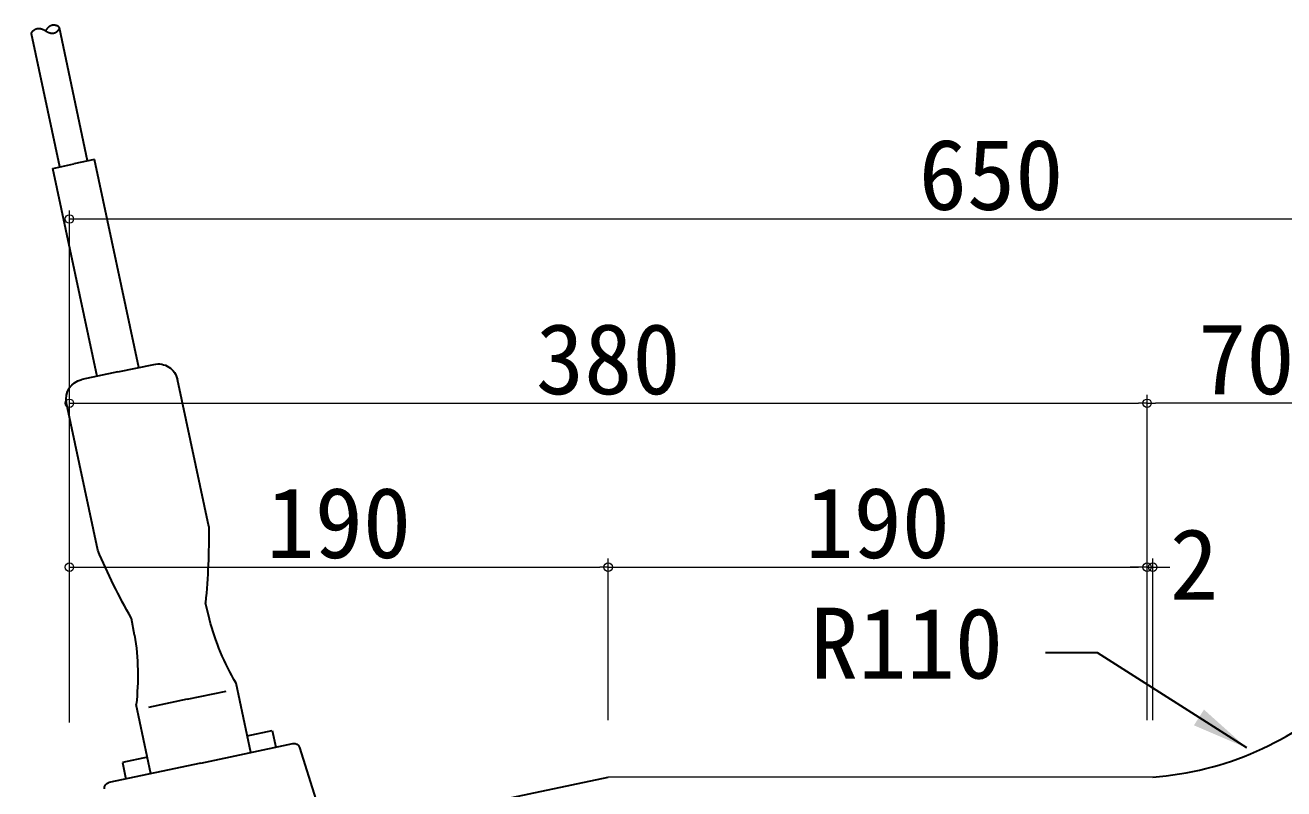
# Model space of a CAD drawing. Header units: millimetres. Extents: x 1755271 to 1764314, y -179109 to -173084.
# Drawn here: x 1757226.3 to 1757670.1, y -177206.4 to -176937.1 of the extents above; entities that cross this region are included whole.
import ezdxf

# ---------------------------------------------------------------- set-up
doc = ezdxf.new("R2010")
doc.units = ezdxf.units.MM
doc.header["$LTSCALE"] = 3
doc.layers.get('DEFPOINTS').update_dxf_attribs({"color": 250})
doc.layers.add('01', color=7, linetype='Continuous')
doc.layers.add('_1-1_L-CL', color=3, linetype='Continuous')
doc.styles.get("Standard").update_dxf_attribs({"font": 'msgothic.ttc'})
doc.dimstyles.new('コピー(2) - Standard', dxfattribs={"dimtxt": 25, "dimasz": 20, "dimexe": 0.18, "dimexo": 0.0625, "dimgap": 15, "dimtad": 1, "dimdec": 0, "dimzin": 0, "dimdsep": 46, "dimtxsty": 'Standard', "dimblk": 'DOTSMALL', "dimcen": 0.09, "dimadec": 0, "dimazin": 0, "dimtfac": 1, "dimtdec": 0, "dimtofl": 0, "dimtmove": 0, "dimatfit": 3, "dimfxl": 1, "dimtolj": 1, "dimtzin": 0, "dimarcsym": 0})
doc.dimstyles.new('一般寸法-小さめ', dxfattribs={"dimtxt": 25, "dimasz": 3, "dimexe": 3, "dimexo": 3, "dimgap": 3, "dimtad": 1, "dimtxsty": 'Standard', "dimblk": 'ORIGIN', "dimcen": 0, "dimclrd": 256, "dimclre": 256, "dimclrt": 256, "dimadec": 0, "dimazin": 0, "dimtfac": 1, "dimtmove": 2, "dimatfit": 2, "dimfxl": 1, "dimtolj": 2, "dimlwd": 5, "dimlwe": 5, "dimarcsym": 0})

# ---------------------------------------------------------------- blocks, each defined once
blk = doc.blocks.new('_Origin')
at = {"color": 0, "linetype": 'ByBlock', "lineweight": -2}
blk.add_line((0, 0), (-1, 0), dxfattribs=at)
blk.add_circle((0, 0), 0.5, dxfattribs=at)
blk = doc.blocks.new('*D48')
at = {"layer": '01', "lineweight": 5}
for p, q in [((1757221.92, -177202.22), (1757033.5, -177202.22)), ((1757036.5, -177279.22), (1757036.5, -177205.22)), ((1757221.92, -177282.22), (1757033.5, -177282.22))]:
    blk.add_line(p, q, dxfattribs=at)
at = {"layer": 'DEFPOINTS', "color": 0}
for p in [(1757036.5, -177202.22), (1757241.92, -177202.22), (1757241.92, -177282.22)]:
    blk.add_point(p, dxfattribs=at)
at = {"layer": '01', "lineweight": 5, "xscale": 3, "yscale": 3, "zscale": 3}
for p, rotation in [((1757036.5, -177202.22), 90), ((1757036.5, -177282.22), 270)]:
    blk.add_blockref('_Origin', p, dxfattribs=dict(at, rotation=rotation))
at = {"layer": '01', "insert": (1757021, -177242.22), "char_height": 25, "attachment_point": 5, "rotation": 90}
blk.add_mtext('\\A2;80', dxfattribs=at)
blk = doc.blocks.new('*D50')
at = {"layer": '01', "lineweight": 5}
for p, q in [((1757241.92, -177182.22), (1757241.92, -177067.43)), ((1757621.92, -177182.22), (1757621.92, -177067.43)), ((1757244.92, -177070.43), (1757618.92, -177070.43))]:
    blk.add_line(p, q, dxfattribs=at)
at = {"layer": 'DEFPOINTS', "color": 0}
for p in [(1757621.92, -177070.43), (1757241.92, -177202.22), (1757621.92, -177202.22)]:
    blk.add_point(p, dxfattribs=at)
at = {"layer": '01', "lineweight": 5, "xscale": 3, "yscale": 3, "zscale": 3, "rotation": 180}
blk.add_blockref('_Origin', (1757241.92, -177070.43), dxfattribs=at)
at = {"layer": '01', "lineweight": 5, "xscale": 3, "yscale": 3, "zscale": 3}
blk.add_blockref('_Origin', (1757621.92, -177070.43), dxfattribs=at)
at = {"layer": '01', "insert": (1757431.92, -177054.93), "char_height": 25, "attachment_point": 5}
blk.add_mtext('\\A2;380', dxfattribs=at)
blk = doc.blocks.new('*D51')
at = {"layer": '01', "lineweight": 5}
for p, q in [((1757621.92, -177182.22), (1757621.92, -177067.43)), ((1757691.92, -177152.22), (1757691.92, -177067.43)), ((1757688.92, -177070.43), (1757624.92, -177070.43))]:
    blk.add_line(p, q, dxfattribs=at)
at = {"layer": 'DEFPOINTS', "color": 0}
for p in [(1757621.92, -177070.43), (1757691.92, -177172.22), (1757621.92, -177202.22)]:
    blk.add_point(p, dxfattribs=at)
at = {"layer": '01', "lineweight": 5, "xscale": 3, "yscale": 3, "zscale": 3, "rotation": 180}
blk.add_blockref('_Origin', (1757621.92, -177070.43), dxfattribs=at)
at = {"layer": '01', "lineweight": 5, "xscale": 3, "yscale": 3, "zscale": 3}
blk.add_blockref('_Origin', (1757691.92, -177070.43), dxfattribs=at)
at = {"layer": '01', "insert": (1757656.92, -177054.93), "char_height": 25, "attachment_point": 5}
blk.add_mtext('\\A2;70', dxfattribs=at)
blk = doc.blocks.new('*D61')
at = {"layer": '01', "lineweight": 5}
for p, q in [((1757221.92, -177202.22), (1757137.12, -177202.22)), ((1757140.12, -177239.22), (1757140.12, -177205.22)), ((1757221.92, -177242.22), (1757137.12, -177242.22))]:
    blk.add_line(p, q, dxfattribs=at)
at = {"layer": 'DEFPOINTS', "color": 0}
for p in [(1757140.12, -177202.22), (1757241.92, -177202.22), (1757241.92, -177242.22)]:
    blk.add_point(p, dxfattribs=at)
at = {"layer": '01', "lineweight": 5, "xscale": 3, "yscale": 3, "zscale": 3}
for p, rotation in [((1757140.12, -177202.22), 90), ((1757140.12, -177242.22), 270)]:
    blk.add_blockref('_Origin', p, dxfattribs=dict(at, rotation=rotation))
at = {"layer": '01', "insert": (1757111.96, -177222.22), "char_height": 25, "attachment_point": 5, "rotation": 90}
blk.add_mtext('\\A2;40', dxfattribs=at)
blk = doc.blocks.new('*D67')
at = {"layer": '01', "lineweight": 5}
for p, q in [((1757241.92, -177182.93), (1757241.92, -177002.43)), ((1757891.92, -177152.22), (1757891.92, -177002.43)), ((1757244.92, -177005.43), (1757888.92, -177005.43))]:
    blk.add_line(p, q, dxfattribs=at)
at = {"layer": 'DEFPOINTS', "color": 0}
for p in [(1757891.92, -177005.43), (1757891.92, -177172.22), (1757241.92, -177202.93)]:
    blk.add_point(p, dxfattribs=at)
at = {"layer": '01', "lineweight": 5, "xscale": 3, "yscale": 3, "zscale": 3, "rotation": 180}
blk.add_blockref('_Origin', (1757241.92, -177005.43), dxfattribs=at)
at = {"layer": '01', "lineweight": 5, "xscale": 3, "yscale": 3, "zscale": 3}
blk.add_blockref('_Origin', (1757891.92, -177005.43), dxfattribs=at)
at = {"layer": '01', "insert": (1757566.92, -176989.93), "char_height": 25, "attachment_point": 5}
blk.add_mtext('\\A2;650', dxfattribs=at)
blk = doc.blocks.new('_DotSmall')
at = {"color": 0, "linetype": 'ByBlock', "const_width": 0.5}
blk.add_lwpolyline([(-0.0625, 0, 1), (0.0625, 0, 1)], format="xyb", close=True, dxfattribs=at)
blk = doc.blocks.new('*D80')
at = {"layer": '01', "lineweight": 5}
for p, q in [((1757431.92, -177182.22), (1757431.92, -177125.2)), ((1757621.92, -177182.22), (1757621.92, -177125.2)), ((1757434.92, -177128.2), (1757618.92, -177128.2))]:
    blk.add_line(p, q, dxfattribs=at)
at = {"layer": 'DEFPOINTS', "color": 0}
for p in [(1757621.92, -177128.2), (1757431.92, -177202.22), (1757621.92, -177202.22)]:
    blk.add_point(p, dxfattribs=at)
at = {"layer": '01', "lineweight": 5, "xscale": 3, "yscale": 3, "zscale": 3, "rotation": 180}
blk.add_blockref('_Origin', (1757431.92, -177128.2), dxfattribs=at)
at = {"layer": '01', "lineweight": 5, "xscale": 3, "yscale": 3, "zscale": 3}
blk.add_blockref('_Origin', (1757621.92, -177128.2), dxfattribs=at)
at = {"layer": '01', "insert": (1757526.92, -177112.7), "char_height": 25, "attachment_point": 5}
blk.add_mtext('\\A2;190', dxfattribs=at)
blk = doc.blocks.new('*D81')
at = {"layer": '01', "lineweight": 5}
for p, q in [((1757241.92, -177182.22), (1757241.92, -177125.2)), ((1757431.92, -177182.22), (1757431.92, -177125.2)), ((1757244.92, -177128.2), (1757428.92, -177128.2))]:
    blk.add_line(p, q, dxfattribs=at)
at = {"layer": 'DEFPOINTS', "color": 0}
for p in [(1757431.92, -177128.2), (1757241.92, -177202.22), (1757431.92, -177202.22)]:
    blk.add_point(p, dxfattribs=at)
at = {"layer": '01', "lineweight": 5, "xscale": 3, "yscale": 3, "zscale": 3, "rotation": 180}
blk.add_blockref('_Origin', (1757241.92, -177128.2), dxfattribs=at)
at = {"layer": '01', "lineweight": 5, "xscale": 3, "yscale": 3, "zscale": 3}
blk.add_blockref('_Origin', (1757431.92, -177128.2), dxfattribs=at)
at = {"layer": '01', "insert": (1757336.92, -177112.7), "char_height": 25, "attachment_point": 5}
blk.add_mtext('\\A2;190', dxfattribs=at)
blk = doc.blocks.new('*D156')
at = {"layer": '01', "lineweight": 5}
for p, q in [((1757621.92, -177182.22), (1757621.92, -177125.2)), ((1757623.92, -177182.22), (1757623.92, -177125.2)), ((1757618.92, -177128.2), (1757615.92, -177128.2)), ((1757621.92, -177128.2), (1757623.92, -177128.2)), ((1757626.92, -177128.2), (1757629.92, -177128.2))]:
    blk.add_line(p, q, dxfattribs=at)
at = {"layer": 'DEFPOINTS', "color": 0}
for p in [(1757623.92, -177128.2), (1757621.92, -177202.22), (1757623.92, -177202.22)]:
    blk.add_point(p, dxfattribs=at)
at = {"layer": '01', "lineweight": 5, "xscale": 3, "yscale": 3, "zscale": 3}
blk.add_blockref('_Origin', (1757621.92, -177128.2), dxfattribs=at)
at = {"layer": '01', "lineweight": 5, "xscale": 3, "yscale": 3, "zscale": 3, "rotation": 180}
blk.add_blockref('_Origin', (1757623.92, -177128.2), dxfattribs=at)
at = {"layer": '01', "insert": (1757638.49, -177127.12), "char_height": 25, "attachment_point": 5}
blk.add_mtext('\\A2;2', dxfattribs=at)
blk = doc.blocks.new('tc02')
at = {"layer": '_1-1_L-CL', "color": 4, "linetype": 'Continuous'}
for p, q in [((-18567.29, 32524.43), (-18565.46, 32543.62)), ((-18602.46, 32522.62), (-18635.64, 32522.62)), ((-18629.46, 32516.62), (-18629.46, 32522.62)), ((-18620.46, 32522.62), (-18620.46, 32497.62)), ((-18602.46, 32522.62), (-18569.28, 32522.62)), ((-18584.46, 32522.62), (-18584.46, 32497.62)), ((-18575.46, 32516.62), (-18575.46, 32522.62)), ((-18620.46, 32516.62), (-18629.46, 32516.62)), ((-18584.46, 32516.62), (-18575.46, 32516.62)), ((-18602.46, 32499.62), (-18616.46, 32499.62)), ((-18602.46, 32499.62), (-18588.46, 32499.62)), ((-18615.94, 32473.61), (-18615.81, 32467.61)), ((-18588.98, 32473.61), (-18589.11, 32467.61)), ((-18622.46, 32441.62), (-18622.46, 32388.62)), ((-18582.46, 32441.62), (-18582.46, 32388.62)), ((-18602.46, 32381.62), (-18615.46, 32381.62)), ((-18609.96, 32381.62), (-18609.96, 32306.62)), ((-18602.46, 32381.62), (-18589.46, 32381.62)), ((-18594.96, 32381.62), (-18594.96, 32306.62)), ((-18609.96, 32306.62), (-18602.46, 32306.62)), ((-18607.46, 32306.62), (-18607.46, 32258.62)), ((-18594.96, 32306.62), (-18602.46, 32306.62)), ((-18597.46, 32306.62), (-18597.46, 32258.62)), ((-18607.46, 32258.62), (-18607.46, 32258.6)), ((-18607.46, 32258.6), (-18607.46, 32258.58)), ((-18607.46, 32258.58), (-18607.46, 32258.57)), ((-18607.46, 32258.57), (-18607.46, 32258.55)), ((-18607.46, 32258.55), (-18607.45, 32258.54)), ((-18607.45, 32258.54), (-18607.45, 32258.52)), ((-18607.45, 32258.52), (-18607.45, 32258.5)), ((-18607.45, 32258.5), (-18607.45, 32258.49)), ((-18607.45, 32258.49), (-18607.44, 32258.47)), ((-18607.44, 32258.47), (-18607.44, 32258.45)), ((-18607.44, 32258.45), (-18607.43, 32258.44)), ((-18607.43, 32258.44), (-18607.43, 32258.42)), ((-18607.43, 32258.42), (-18607.42, 32258.41)), ((-18607.42, 32258.41), (-18607.41, 32258.39)), ((-18607.41, 32258.39), (-18607.41, 32258.37)), ((-18607.41, 32258.37), (-18607.4, 32258.36)), ((-18607.4, 32258.36), (-18607.39, 32258.34)), ((-18607.39, 32258.34), (-18607.38, 32258.32)), ((-18607.38, 32258.32), (-18607.37, 32258.31)), ((-18607.37, 32258.31), (-18607.37, 32258.29)), ((-18607.37, 32258.29), (-18607.36, 32258.28)), ((-18607.36, 32258.28), (-18607.35, 32258.26)), ((-18607.35, 32258.26), (-18607.34, 32258.24)), ((-18607.34, 32258.24), (-18607.32, 32258.23)), ((-18607.32, 32258.23), (-18607.31, 32258.21)), ((-18607.31, 32258.21), (-18607.3, 32258.19)), ((-18607.3, 32258.19), (-18607.29, 32258.18)), ((-18607.29, 32258.18), (-18607.27, 32258.16)), ((-18607.27, 32258.16), (-18607.26, 32258.15)), ((-18607.26, 32258.15), (-18607.25, 32258.13)), ((-18607.25, 32258.13), (-18607.23, 32258.11)), ((-18607.23, 32258.11), (-18607.22, 32258.1)), ((-18607.22, 32258.1), (-18607.2, 32258.08)), ((-18607.2, 32258.08), (-18607.19, 32258.06)), ((-18607.19, 32258.06), (-18607.17, 32258.05)), ((-18607.17, 32258.05), (-18607.15, 32258.03)), ((-18607.15, 32258.03), (-18607.14, 32258.02)), ((-18607.14, 32258.02), (-18607.12, 32258)), ((-18607.12, 32258), (-18607.1, 32257.98)), ((-18607.1, 32257.98), (-18607.08, 32257.97)), ((-18607.08, 32257.97), (-18607.06, 32257.95)), ((-18607.06, 32257.95), (-18607.04, 32257.93)), ((-18607.04, 32257.93), (-18607.02, 32257.92)), ((-18607.02, 32257.92), (-18607, 32257.9)), ((-18607, 32257.9), (-18606.98, 32257.89)), ((-18606.98, 32257.89), (-18606.96, 32257.87)), ((-18606.96, 32257.87), (-18606.94, 32257.85)), ((-18606.94, 32257.85), (-18606.91, 32257.84)), ((-18606.91, 32257.84), (-18606.89, 32257.82)), ((-18606.89, 32257.82), (-18606.87, 32257.8)), ((-18606.87, 32257.8), (-18606.84, 32257.79)), ((-18606.84, 32257.79), (-18606.82, 32257.77)), ((-18606.82, 32257.77), (-18606.8, 32257.76)), ((-18606.8, 32257.76), (-18606.77, 32257.74)), ((-18606.77, 32257.74), (-18606.74, 32257.72)), ((-18606.74, 32257.72), (-18606.72, 32257.71)), ((-18606.72, 32257.71), (-18606.69, 32257.69)), ((-18606.69, 32257.69), (-18606.66, 32257.67)), ((-18606.66, 32257.67), (-18606.64, 32257.66)), ((-18606.64, 32257.66), (-18606.61, 32257.64)), ((-18606.61, 32257.64), (-18606.58, 32257.63)), ((-18606.58, 32257.63), (-18606.55, 32257.61)), ((-18606.55, 32257.61), (-18606.52, 32257.59)), ((-18606.52, 32257.59), (-18606.49, 32257.58)), ((-18606.49, 32257.58), (-18606.43, 32257.54)), ((-18606.43, 32257.54), (-18606.37, 32257.51)), ((-18606.37, 32257.51), (-18606.31, 32257.49)), ((-18606.31, 32257.49), (-18606.25, 32257.46)), ((-18606.25, 32257.46), (-18606.18, 32257.43)), ((-18606.18, 32257.43), (-18606.12, 32257.41)), ((-18606.12, 32257.41), (-18606.06, 32257.39)), ((-18606.06, 32257.39), (-18606, 32257.37)), ((-18606, 32257.37), (-18605.94, 32257.35)), ((-18605.94, 32257.35), (-18605.88, 32257.33)), ((-18605.88, 32257.33), (-18605.82, 32257.31)), ((-18605.82, 32257.31), (-18605.75, 32257.3)), ((-18605.75, 32257.3), (-18605.69, 32257.28)), ((-18605.69, 32257.28), (-18605.63, 32257.27)), ((-18605.63, 32257.27), (-18605.57, 32257.26)), ((-18605.57, 32257.26), (-18605.51, 32257.25)), ((-18605.51, 32257.25), (-18605.45, 32257.24)), ((-18605.45, 32257.24), (-18605.38, 32257.24)), ((-18605.38, 32257.24), (-18605.32, 32257.23)), ((-18605.32, 32257.23), (-18605.26, 32257.23)), ((-18605.26, 32257.23), (-18605.2, 32257.23)), ((-18605.2, 32257.23), (-18605.13, 32257.23)), ((-18605.13, 32257.23), (-18605.07, 32257.23)), ((-18605.07, 32257.23), (-18605.01, 32257.24)), ((-18605.01, 32257.24), (-18604.95, 32257.24)), ((-18604.95, 32257.24), (-18604.88, 32257.25)), ((-18604.88, 32257.25), (-18604.82, 32257.25)), ((-18604.82, 32257.25), (-18604.76, 32257.26)), ((-18604.76, 32257.26), (-18604.7, 32257.27)), ((-18604.7, 32257.27), (-18604.63, 32257.29)), ((-18604.63, 32257.29), (-18604.57, 32257.3)), ((-18604.57, 32257.3), (-18604.51, 32257.32)), ((-18604.51, 32257.32), (-18604.44, 32257.33)), ((-18604.44, 32257.33), (-18604.38, 32257.35)), ((-18604.38, 32257.35), (-18604.32, 32257.37)), ((-18604.32, 32257.37), (-18604.26, 32257.39)), ((-18604.26, 32257.39), (-18604.19, 32257.42)), ((-18604.19, 32257.42), (-18604.13, 32257.44)), ((-18604.13, 32257.44), (-18604.07, 32257.47)), ((-18604.07, 32257.47), (-18604, 32257.5)), ((-18604, 32257.5), (-18603.94, 32257.52)), ((-18603.94, 32257.52), (-18603.88, 32257.56)), ((-18603.88, 32257.56), (-18603.81, 32257.59)), ((-18603.81, 32257.59), (-18603.75, 32257.62)), ((-18603.75, 32257.62), (-18603.68, 32257.66)), ((-18603.68, 32257.66), (-18603.62, 32257.69)), ((-18603.62, 32257.69), (-18603.56, 32257.73)), ((-18603.56, 32257.73), (-18603.49, 32257.77)), ((-18603.49, 32257.77), (-18603.43, 32257.81)), ((-18603.43, 32257.81), (-18603.36, 32257.86)), ((-18603.36, 32257.86), (-18603.3, 32257.9)), ((-18603.3, 32257.9), (-18603.24, 32257.95)), ((-18603.24, 32257.95), (-18603.17, 32257.99)), ((-18603.17, 32257.99), (-18603.11, 32258.04)), ((-18603.11, 32258.04), (-18603.04, 32258.09)), ((-18603.04, 32258.09), (-18602.98, 32258.15)), ((-18602.98, 32258.15), (-18602.91, 32258.2)), ((-18602.91, 32258.2), (-18602.85, 32258.25)), ((-18602.85, 32258.25), (-18602.78, 32258.31)), ((-18602.78, 32258.31), (-18602.72, 32258.37)), ((-18602.72, 32258.37), (-18602.66, 32258.43)), ((-18602.66, 32258.43), (-18602.59, 32258.49)), ((-18602.59, 32258.49), (-18602.53, 32258.55)), ((-18602.53, 32258.55), (-18602.46, 32258.62)), ((-18602.46, 32258.62), (-18602.4, 32258.68)), ((-18602.4, 32258.55), (-18602.46, 32258.62)), ((-18602.4, 32258.68), (-18602.33, 32258.74)), ((-18602.33, 32258.49), (-18602.4, 32258.55)), ((-18602.33, 32258.74), (-18602.27, 32258.8)), ((-18602.27, 32258.43), (-18602.33, 32258.49)), ((-18602.27, 32258.8), (-18602.2, 32258.86)), ((-18602.2, 32258.37), (-18602.27, 32258.43)), ((-18602.2, 32258.86), (-18602.14, 32258.92)), ((-18602.14, 32258.31), (-18602.2, 32258.37)), ((-18602.14, 32258.92), (-18602.07, 32258.98)), ((-18602.07, 32258.25), (-18602.14, 32258.31)), ((-18602.07, 32258.98), (-18602.01, 32259.03)), ((-18602.01, 32258.2), (-18602.07, 32258.25)), ((-18602.01, 32259.03), (-18601.94, 32259.09)), ((-18601.94, 32258.15), (-18602.01, 32258.2)), ((-18601.94, 32259.09), (-18601.88, 32259.14)), ((-18601.88, 32258.09), (-18601.94, 32258.15)), ((-18601.88, 32259.14), (-18601.81, 32259.19)), ((-18601.81, 32258.04), (-18601.88, 32258.09)), ((-18601.81, 32259.19), (-18601.75, 32259.24)), ((-18601.75, 32257.99), (-18601.81, 32258.04)), ((-18601.75, 32259.24), (-18601.69, 32259.29)), ((-18601.69, 32257.95), (-18601.75, 32257.99)), ((-18601.69, 32259.29), (-18601.62, 32259.33)), ((-18601.62, 32257.9), (-18601.69, 32257.95)), ((-18601.62, 32259.33), (-18601.56, 32259.38)), ((-18601.56, 32257.86), (-18601.62, 32257.9)), ((-18601.56, 32259.38), (-18601.49, 32259.42)), ((-18601.49, 32257.81), (-18601.56, 32257.86)), ((-18601.49, 32259.42), (-18601.43, 32259.46)), ((-18601.43, 32257.77), (-18601.49, 32257.81)), ((-18601.43, 32259.46), (-18601.36, 32259.5)), ((-18601.36, 32257.73), (-18601.43, 32257.77)), ((-18601.36, 32259.5), (-18601.3, 32259.54)), ((-18601.3, 32257.69), (-18601.36, 32257.73)), ((-18601.3, 32259.54), (-18601.24, 32259.58)), ((-18601.24, 32257.66), (-18601.3, 32257.69)), ((-18601.24, 32259.58), (-18601.17, 32259.61)), ((-18601.17, 32257.62), (-18601.24, 32257.66)), ((-18601.17, 32259.61), (-18601.11, 32259.65)), ((-18601.11, 32257.59), (-18601.17, 32257.62)), ((-18601.11, 32259.65), (-18601.05, 32259.68)), ((-18601.05, 32257.56), (-18601.11, 32257.59)), ((-18601.05, 32259.68), (-18600.98, 32259.71)), ((-18600.98, 32257.52), (-18601.05, 32257.56)), ((-18600.98, 32259.71), (-18600.92, 32259.74)), ((-18600.92, 32257.5), (-18600.98, 32257.52)), ((-18600.92, 32259.74), (-18600.86, 32259.77)), ((-18600.86, 32257.47), (-18600.92, 32257.5)), ((-18600.86, 32259.77), (-18600.79, 32259.79)), ((-18600.79, 32257.44), (-18600.86, 32257.47)), ((-18600.79, 32259.79), (-18600.73, 32259.82)), ((-18600.73, 32257.42), (-18600.79, 32257.44)), ((-18600.73, 32259.82), (-18600.67, 32259.84)), ((-18600.67, 32257.39), (-18600.73, 32257.42)), ((-18600.67, 32259.84), (-18600.6, 32259.86)), ((-18600.6, 32257.37), (-18600.67, 32257.39)), ((-18600.6, 32259.86), (-18600.54, 32259.88)), ((-18600.54, 32257.35), (-18600.6, 32257.37)), ((-18600.54, 32259.88), (-18600.48, 32259.9)), ((-18600.48, 32257.33), (-18600.54, 32257.35)), ((-18600.48, 32259.9), (-18600.41, 32259.92)), ((-18600.41, 32257.32), (-18600.48, 32257.33)), ((-18600.41, 32259.92), (-18600.35, 32259.93)), ((-18600.35, 32257.3), (-18600.41, 32257.32)), ((-18600.35, 32259.93), (-18600.29, 32259.95)), ((-18600.29, 32257.29), (-18600.35, 32257.3)), ((-18600.29, 32259.95), (-18600.23, 32259.96)), ((-18600.23, 32257.27), (-18600.29, 32257.29)), ((-18600.23, 32259.96), (-18600.16, 32259.97)), ((-18600.16, 32257.26), (-18600.23, 32257.27)), ((-18600.16, 32259.97), (-18600.1, 32259.98)), ((-18600.1, 32257.25), (-18600.16, 32257.26)), ((-18600.1, 32259.98), (-18600.04, 32259.99)), ((-18600.04, 32257.25), (-18600.1, 32257.25)), ((-18600.04, 32259.99), (-18599.97, 32259.99)), ((-18599.97, 32257.24), (-18600.04, 32257.25)), ((-18599.97, 32259.99), (-18599.91, 32260)), ((-18599.91, 32257.24), (-18599.97, 32257.24)), ((-18599.91, 32260), (-18599.85, 32260)), ((-18599.85, 32257.23), (-18599.91, 32257.24)), ((-18599.85, 32260), (-18599.79, 32260)), ((-18599.79, 32257.23), (-18599.85, 32257.23)), ((-18599.79, 32260), (-18599.73, 32260)), ((-18599.73, 32257.23), (-18599.79, 32257.23)), ((-18599.73, 32260), (-18599.66, 32260)), ((-18599.66, 32257.23), (-18599.73, 32257.23)), ((-18599.66, 32260), (-18599.6, 32260)), ((-18599.6, 32257.23), (-18599.66, 32257.23)), ((-18599.6, 32260), (-18599.54, 32259.99)), ((-18599.54, 32257.24), (-18599.6, 32257.23)), ((-18599.54, 32259.99), (-18599.48, 32259.99)), ((-18599.48, 32257.24), (-18599.54, 32257.24)), ((-18599.48, 32259.99), (-18599.42, 32259.98)), ((-18599.42, 32257.25), (-18599.48, 32257.24)), ((-18599.42, 32259.98), (-18599.35, 32259.97)), ((-18599.35, 32257.26), (-18599.42, 32257.25)), ((-18599.35, 32259.97), (-18599.29, 32259.96)), ((-18599.29, 32257.27), (-18599.35, 32257.26)), ((-18599.29, 32259.96), (-18599.23, 32259.95)), ((-18599.23, 32257.28), (-18599.29, 32257.27)), ((-18599.23, 32259.95), (-18599.17, 32259.94)), ((-18599.17, 32257.3), (-18599.23, 32257.28)), ((-18599.17, 32259.94), (-18599.11, 32259.92)), ((-18599.11, 32257.31), (-18599.17, 32257.3)), ((-18599.11, 32259.92), (-18599.05, 32259.91)), ((-18599.05, 32257.33), (-18599.11, 32257.31)), ((-18599.05, 32259.91), (-18598.98, 32259.89)), ((-18598.98, 32257.35), (-18599.05, 32257.33)), ((-18598.98, 32259.89), (-18598.92, 32259.87)), ((-18598.92, 32257.37), (-18598.98, 32257.35)), ((-18598.92, 32259.87), (-18598.86, 32259.85)), ((-18598.86, 32257.39), (-18598.92, 32257.37)), ((-18598.86, 32259.85), (-18598.8, 32259.82)), ((-18598.8, 32257.41), (-18598.86, 32257.39)), ((-18598.8, 32259.82), (-18598.74, 32259.8)), ((-18598.74, 32257.43), (-18598.8, 32257.41)), ((-18598.74, 32259.8), (-18598.68, 32259.77)), ((-18598.68, 32257.46), (-18598.74, 32257.43)), ((-18598.68, 32259.77), (-18598.62, 32259.75)), ((-18598.62, 32257.49), (-18598.68, 32257.46)), ((-18598.62, 32259.75), (-18598.56, 32259.72)), ((-18598.56, 32257.51), (-18598.62, 32257.49)), ((-18598.56, 32259.72), (-18598.49, 32259.69)), ((-18598.49, 32257.54), (-18598.56, 32257.51)), ((-18598.49, 32259.69), (-18598.43, 32259.66)), ((-18598.43, 32257.58), (-18598.49, 32257.54)), ((-18598.43, 32259.66), (-18598.37, 32259.62)), ((-18598.37, 32257.61), (-18598.43, 32257.58)), ((-18598.37, 32259.62), (-18598.32, 32259.59)), ((-18598.32, 32257.64), (-18598.37, 32257.61)), ((-18598.32, 32259.59), (-18598.26, 32259.56)), ((-18598.26, 32257.67), (-18598.32, 32257.64)), ((-18598.26, 32259.56), (-18598.21, 32259.53)), ((-18598.21, 32257.71), (-18598.26, 32257.67)), ((-18598.21, 32259.53), (-18598.15, 32259.49)), ((-18598.15, 32257.74), (-18598.21, 32257.71)), ((-18598.15, 32259.49), (-18598.1, 32259.46)), ((-18598.1, 32257.77), (-18598.15, 32257.74)), ((-18598.1, 32259.46), (-18598.05, 32259.43)), ((-18598.05, 32257.8), (-18598.1, 32257.77)), ((-18598.05, 32259.43), (-18598.01, 32259.4)), ((-18598.01, 32257.84), (-18598.05, 32257.8)), ((-18598.01, 32259.4), (-18597.96, 32259.36)), ((-18597.96, 32257.87), (-18598.01, 32257.84)), ((-18597.96, 32259.36), (-18597.92, 32259.33)), ((-18597.92, 32257.9), (-18597.96, 32257.87)), ((-18597.92, 32259.33), (-18597.88, 32259.3)), ((-18597.88, 32257.93), (-18597.92, 32257.9)), ((-18597.88, 32259.3), (-18597.84, 32259.27)), ((-18597.84, 32257.97), (-18597.88, 32257.93)), ((-18597.84, 32259.27), (-18597.8, 32259.23)), ((-18597.8, 32258), (-18597.84, 32257.97)), ((-18597.8, 32259.23), (-18597.77, 32259.2)), ((-18597.77, 32258.03), (-18597.8, 32258)), ((-18597.77, 32259.2), (-18597.74, 32259.17)), ((-18597.74, 32258.06), (-18597.77, 32258.03)), ((-18597.74, 32259.17), (-18597.7, 32259.14)), ((-18597.7, 32258.1), (-18597.74, 32258.06)), ((-18597.7, 32259.14), (-18597.67, 32259.1)), ((-18597.67, 32258.13), (-18597.7, 32258.1)), ((-18597.67, 32259.1), (-18597.65, 32259.07)), ((-18597.65, 32258.16), (-18597.67, 32258.13)), ((-18597.65, 32259.07), (-18597.62, 32259.04)), ((-18597.62, 32258.19), (-18597.65, 32258.16)), ((-18597.62, 32259.04), (-18597.6, 32259.01)), ((-18597.6, 32258.23), (-18597.62, 32258.19)), ((-18597.6, 32259.01), (-18597.58, 32258.97)), ((-18597.58, 32258.26), (-18597.6, 32258.23)), ((-18597.58, 32258.97), (-18597.56, 32258.94)), ((-18597.56, 32258.29), (-18597.58, 32258.26)), ((-18597.56, 32258.94), (-18597.54, 32258.91)), ((-18597.54, 32258.32), (-18597.56, 32258.29)), ((-18597.54, 32258.91), (-18597.52, 32258.88)), ((-18597.52, 32258.36), (-18597.54, 32258.32)), ((-18597.52, 32258.88), (-18597.51, 32258.84)), ((-18597.51, 32258.39), (-18597.52, 32258.36)), ((-18597.51, 32258.84), (-18597.49, 32258.81)), ((-18597.49, 32258.42), (-18597.51, 32258.39)), ((-18597.49, 32258.81), (-18597.48, 32258.78)), ((-18597.48, 32258.45), (-18597.49, 32258.42)), ((-18597.48, 32258.78), (-18597.48, 32258.75)), ((-18597.48, 32258.75), (-18597.47, 32258.71)), ((-18597.47, 32258.52), (-18597.48, 32258.49)), ((-18597.48, 32258.49), (-18597.48, 32258.45)), ((-18597.47, 32258.71), (-18597.46, 32258.68)), ((-18597.46, 32258.55), (-18597.47, 32258.52)), ((-18597.46, 32258.68), (-18597.46, 32258.65)), ((-18597.46, 32258.65), (-18597.46, 32258.62)), ((-18597.46, 32258.62), (-18597.46, 32258.58)), ((-18597.46, 32258.58), (-18597.46, 32258.55))]:
    blk.add_line(p, q, dxfattribs=at)
for centre, radius, start, end in [((-18635.64, 32524.62), 2, 185.4404, 270), ((-18569.28, 32524.62), 2, 270, 354.5596), ((-18708.46, 32468.62), 92.66, 3.0891, 18.2394), ((-18496.46, 32468.62), 92.66, 161.7606, 176.9109), ((-18385.01, 32394.72), 242.04, 162.4725, 168.827), ((-18819.91, 32394.72), 242.04, 11.173, 17.5275), ((-18615.46, 32388.62), 7, 180, 270), ((-18589.46, 32388.62), 7, 270, 0)]:
    blk.add_arc(centre, radius, start, end, dxfattribs=at)

msp = doc.modelspace()

# ---------------------------------------------------------------- linework, layer by layer
at = {"layer": '01', "color": 7}
msp.add_line((1757241.924, -177242.225), (1757431.924, -177202.225), dxfattribs=at)
at = {"layer": '01', "color": 7, "lineweight": 18}
msp.add_line((1757623.924, -177202.225), (1757431.924, -177202.225), dxfattribs=at)
at = {"layer": '01', "color": 7, "ltscale": 2}
msp.add_arc((1757616.134, -177092.501), 110, 274.06094, 313.55095, dxfattribs=at)

# ---------------------------------------------------------------- block references
at = {"xscale": -1, "rotation": 191.9761324442034}
msp.add_blockref('tc02', (1768737.265, -141522.486), dxfattribs=at)

# ---------------------------------------------------------------- texts
at = {"layer": '01', "color": 7, "insert": (1757571.143, -177167.899), "char_height": 25, "width": 98.97993, "attachment_point": 9}
msp.add_mtext('\\A1;R110', dxfattribs=at)

# ---------------------------------------------------------------- dimensions: what is measured, and where the dimension line sits
at = {"layer": '01', "color": 7}
for base, p1, p2, picture, middle in [((1757891.924, -177005.43), (1757241.924, -177202.933), (1757891.924, -177172.225), '*D67', (1757566.924, -176989.93)), ((1757621.924, -177070.43), (1757241.924, -177202.225), (1757621.924, -177202.225), '*D50', (1757431.924, -177054.93)), ((1757621.924, -177070.43), (1757691.924, -177172.225), (1757621.924, -177202.225), '*D51', (1757656.924, -177054.93)), ((1757431.924, -177128.202), (1757241.924, -177202.225), (1757431.924, -177202.225), '*D81', (1757336.924, -177112.702)), ((1757621.924, -177128.202), (1757431.924, -177202.225), (1757621.924, -177202.225), '*D80', (1757526.924, -177112.702))]:
    dim = msp.add_linear_dim(base=base, p1=p1, p2=p2, dimstyle='一般寸法-小さめ', override={"dimexo": 20}, dxfattribs=at)
    dim.commit()
    dim.dimension.update_dxf_attribs({"geometry": picture, "text_midpoint": middle})
dim = msp.add_linear_dim(base=(1757623.924, -177128.202), p1=(1757621.924, -177202.225), p2=(1757623.924, -177202.225), dimstyle='一般寸法-小さめ', override={"dimexo": 20}, dxfattribs=at)
dim.commit()
dim.dimension.update_dxf_attribs({"geometry": '*D156', "text_midpoint": (1757638.492, -177127.124), "dimtype": 160})
dim = msp.add_linear_dim(base=(1757036.496, -177202.225), p1=(1757241.924, -177282.225), p2=(1757241.924, -177202.225), angle=270, dimstyle='一般寸法-小さめ', override={"dimexo": 20}, dxfattribs=at)
dim.commit()
dim.dimension.update_dxf_attribs({"geometry": '*D48', "text_midpoint": (1757020.996, -177242.225)})
dim = msp.add_linear_dim(base=(1757140.116, -177202.225), p1=(1757241.924, -177242.225), p2=(1757241.924, -177202.225), angle=270, dimstyle='一般寸法-小さめ', override={"dimexo": 20}, dxfattribs=at)
dim.commit()
dim.dimension.update_dxf_attribs({"geometry": '*D61', "text_midpoint": (1757111.961, -177222.225), "dimtype": 160})

# ---------------------------------------------------------------- leaders
at = {"layer": '01', "color": 7, "annotation_type": 0, "has_hookline": 1, "hookline_direction": 1, "text_width": 62.2}
msp.add_leader([(1757657.083, -177191.962), (1757604.417, -177158.373), (1757586.143, -177158.373)], dimstyle='コピー(2) - Standard', override={"dimgap": 15, "dimtad": 0}, dxfattribs=at)

doc.saveas('drawing.dxf')
